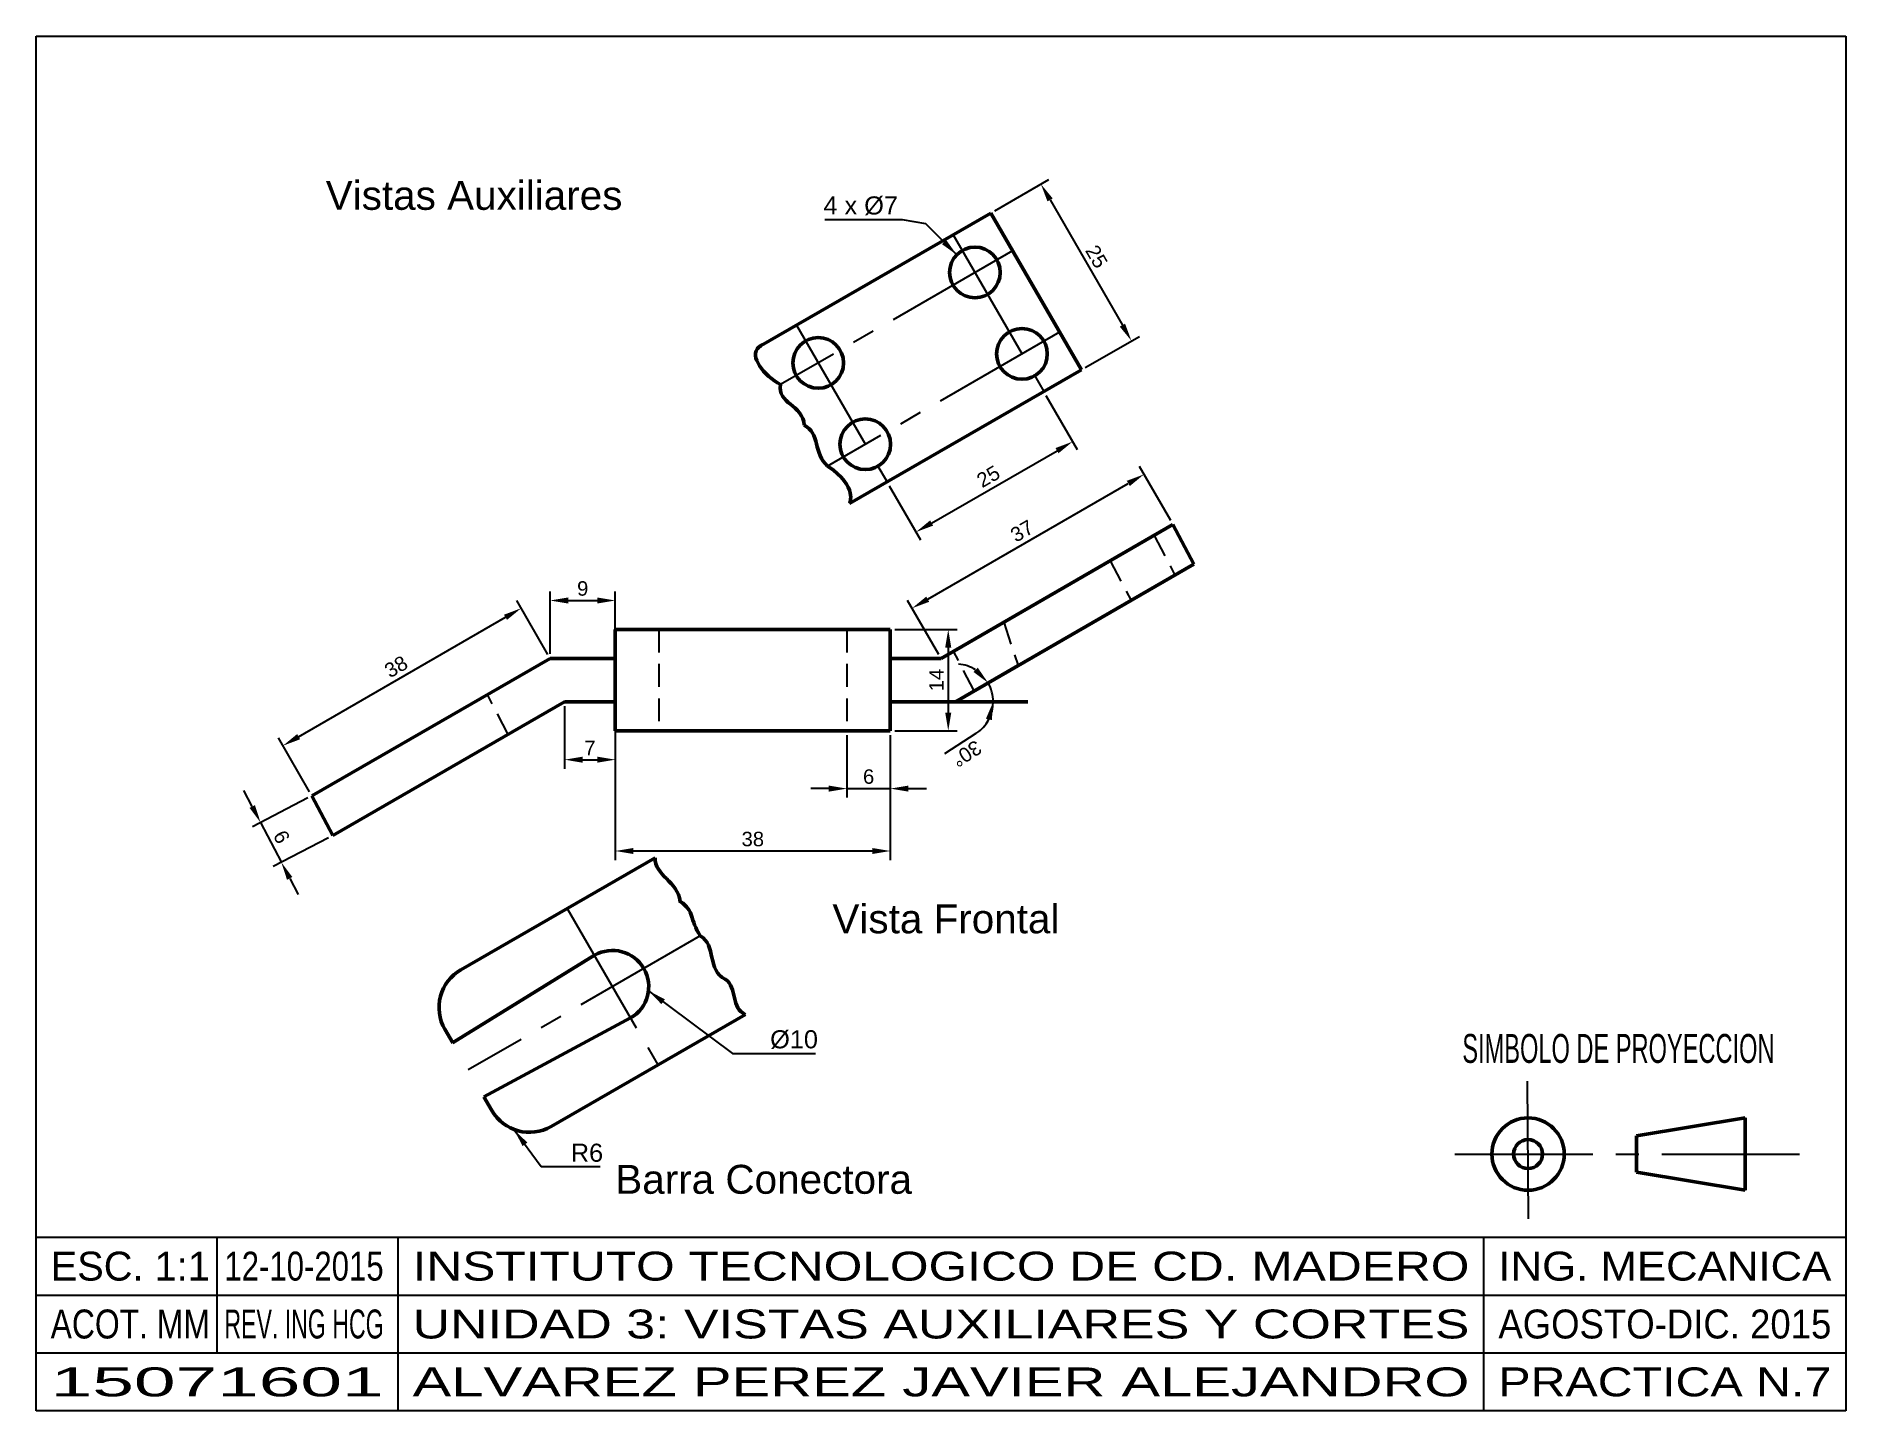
# Model space of a CAD drawing. Header units: millimetres. Extents: x 0 to 250, y 0 to 190.
import ezdxf
from ezdxf.enums import TextEntityAlignment as Align

# ---------------------------------------------------------------- set-up
doc = ezdxf.new("R2010")
doc.units = ezdxf.units.MM
doc.linetypes.add('CENTER2', pattern=[28.575, 19.05, -3.175, 3.175, -3.175])
doc.linetypes.add('HIDDEN2', pattern=[4.7625, 3.175, -1.5875])
doc.layers.get('0').update_dxf_attribs({"lineweight": 50})
for name, color, linetype in [('COTAS', 1, 'Continuous'), ('EJES', 4, 'CENTER2'), ('OCULTA', 3, 'HIDDEN2'), ('recuadro', 5, 'Continuous'), ('TEXTOS', 6, 'Continuous')]:
    doc.layers.add(name, color=color, linetype=linetype)
doc.styles.get("Standard").update_dxf_attribs({"font": 'ARIAL.TTF'})
doc.dimstyles.new('ISO-25', dxfattribs={"dimtxt": 2, "dimasz": 2.5, "dimexe": 1.25, "dimexo": 0.625, "dimtad": 1, "dimdec": 0, "dimtxsty": 'Standard', "dimcen": 2.5, "dimadec": 0, "dimazin": 0, "dimtfac": 1, "dimtdec": 0, "dimtmove": 0, "dimatfit": 3, "dimfxl": 1, "dimarcsym": 0})

# ---------------------------------------------------------------- blocks, each defined once
blk = doc.blocks.new('*D1')
at = {"layer": 'COTAS', "color": 0, "lineweight": -2, "transparency": 16777216}
for p, q in [((70.69, 104.54), (66.38, 112.01)), ((36.26, 93.18), (64.83, 109.68)), ((37.78, 85.54), (33.47, 93.01))]:
    blk.add_line(p, q, dxfattribs=at)
at = {"layer": 'COTAS', "color": 0, "transparency": 16777216}
for points in [[(64.63, 110.04), (65.04, 109.32), (67, 110.93)], [(36.05, 93.54), (36.46, 92.82), (34.09, 91.93)]]:
    blk.add_solid(points, dxfattribs=at)
at = {"layer": 'Defpoints', "color": 0, "transparency": 16777216}
for p in [(67, 110.93), (71, 104), (38.09, 85)]:
    blk.add_point(p, dxfattribs=at)
at = {"layer": 'COTAS', "color": 0, "transparency": 16777216, "insert": (49.72, 102.85), "char_height": 2, "attachment_point": 5, "rotation": 30}
blk.add_mtext('38', dxfattribs=at)
blk = doc.blocks.new('*D3')
at = {"layer": 'COTAS', "color": 0, "lineweight": -2, "transparency": 16777216}
for p, q in [((29.85, 83.52), (28.69, 85.74)), ((37.54, 84.71), (29.89, 80.73)), ((31, 81.31), (33.87, 75.81)), ((40.4, 79.21), (32.76, 75.23)), ((35.02, 73.59), (36.18, 71.37))]:
    blk.add_line(p, q, dxfattribs=at)
at = {"layer": 'COTAS', "color": 0, "transparency": 16777216}
for points in [[(30.22, 83.72), (29.48, 83.33), (31, 81.31)], [(35.39, 73.78), (34.65, 73.4), (33.87, 75.81)]]:
    blk.add_solid(points, dxfattribs=at)
at = {"layer": 'Defpoints', "color": 0, "transparency": 16777216}
for p in [(38.09, 85), (40.96, 79.5), (33.87, 75.81)]:
    blk.add_point(p, dxfattribs=at)
at = {"layer": 'COTAS', "color": 0, "transparency": 16777216, "insert": (33.9, 79.32), "char_height": 2, "attachment_point": 5, "rotation": 297.5238}
blk.add_mtext('6', dxfattribs=at)
blk = doc.blocks.new('*D4')
at = {"layer": 'COTAS', "color": 0, "lineweight": -2, "transparency": 16777216}
for p, q in [((73, 97.38), (73, 88.75)), ((80, 97.38), (80, 88.75)), ((75.5, 90), (77.5, 90))]:
    blk.add_line(p, q, dxfattribs=at)
at = {"layer": 'COTAS', "color": 0, "transparency": 16777216}
for points in [[(75.5, 90.42), (75.5, 89.58), (73, 90)], [(77.5, 90.42), (77.5, 89.58), (80, 90)]]:
    blk.add_solid(points, dxfattribs=at)
at = {"layer": 'Defpoints', "color": 0, "transparency": 16777216}
for p in [(73, 98), (80, 98), (80, 90)]:
    blk.add_point(p, dxfattribs=at)
at = {"layer": 'COTAS', "color": 0, "transparency": 16777216, "insert": (76.5, 91.62), "char_height": 2, "attachment_point": 5}
blk.add_mtext('7', dxfattribs=at)
blk = doc.blocks.new('*D5')
at = {"layer": 'COTAS', "color": 0, "lineweight": -2, "transparency": 16777216}
for p, q in [((71, 104.62), (71, 113.25)), ((80, 104.62), (80, 113.25)), ((73.5, 112), (77.5, 112))]:
    blk.add_line(p, q, dxfattribs=at)
at = {"layer": 'COTAS', "color": 0, "transparency": 16777216}
for points in [[(73.5, 112.42), (73.5, 111.58), (71, 112)], [(77.5, 112.42), (77.5, 111.58), (80, 112)]]:
    blk.add_solid(points, dxfattribs=at)
at = {"layer": 'Defpoints', "color": 0, "transparency": 16777216}
for p in [(80, 112), (71, 104), (80, 104)]:
    blk.add_point(p, dxfattribs=at)
at = {"layer": 'COTAS', "color": 0, "transparency": 16777216, "insert": (75.5, 113.65), "char_height": 2, "attachment_point": 5}
blk.add_mtext('9', dxfattribs=at)
blk = doc.blocks.new('*D7')
at = {"layer": 'COTAS', "color": 0, "lineweight": -2, "transparency": 16777216}
for p, q in [((112, 93.38), (112, 84.75)), ((118, 93.38), (118, 84.75)), ((109.5, 86), (107, 86)), ((112, 86), (118, 86)), ((120.5, 86), (123, 86))]:
    blk.add_line(p, q, dxfattribs=at)
at = {"layer": 'COTAS', "color": 0, "transparency": 16777216}
for points in [[(109.5, 86.42), (109.5, 85.58), (112, 86)], [(120.5, 86.42), (120.5, 85.58), (118, 86)]]:
    blk.add_solid(points, dxfattribs=at)
at = {"layer": 'Defpoints', "color": 0, "transparency": 16777216}
for p in [(112, 94), (118, 94), (118, 86)]:
    blk.add_point(p, dxfattribs=at)
at = {"layer": 'COTAS', "color": 0, "transparency": 16777216, "insert": (115, 87.65), "char_height": 2, "attachment_point": 5}
blk.add_mtext('6', dxfattribs=at)
blk = doc.blocks.new('*D9')
at = {"layer": 'COTAS', "color": 0, "lineweight": -2, "transparency": 16777216}
for p, q in [((80, 93.38), (80, 76.12)), ((118, 92.75), (118, 76.12)), ((82.5, 77.38), (115.5, 77.38))]:
    blk.add_line(p, q, dxfattribs=at)
at = {"layer": 'COTAS', "color": 0, "transparency": 16777216}
for points in [[(82.5, 77.79), (82.5, 76.96), (80, 77.38)], [(115.5, 77.79), (115.5, 76.96), (118, 77.38)]]:
    blk.add_solid(points, dxfattribs=at)
at = {"layer": 'Defpoints', "color": 0, "transparency": 16777216}
for p in [(80, 94), (118, 93.38), (118, 77.38)]:
    blk.add_point(p, dxfattribs=at)
at = {"layer": 'COTAS', "color": 0, "transparency": 16777216, "insert": (99, 79.02), "char_height": 2, "attachment_point": 5}
blk.add_mtext('38', dxfattribs=at)
blk = doc.blocks.new('*D10')
at = {"layer": 'COTAS', "color": 0, "lineweight": -2, "transparency": 16777216}
for p, q in [((118.62, 108), (127.25, 108)), ((126, 105.5), (126, 96.5)), ((118.62, 94), (127.25, 94))]:
    blk.add_line(p, q, dxfattribs=at)
at = {"layer": 'COTAS', "color": 0, "transparency": 16777216}
for points in [[(125.58, 105.5), (126.42, 105.5), (126, 108)], [(125.58, 96.5), (126.42, 96.5), (126, 94)]]:
    blk.add_solid(points, dxfattribs=at)
at = {"layer": 'Defpoints', "color": 0, "transparency": 16777216}
for p in [(118, 108), (118, 94), (126, 94)]:
    blk.add_point(p, dxfattribs=at)
at = {"layer": 'COTAS', "color": 0, "transparency": 16777216, "insert": (124.37, 101), "char_height": 2, "attachment_point": 5, "rotation": 90}
blk.add_mtext('14', dxfattribs=at)
blk = doc.blocks.new('*D11')
at = {"layer": 'COTAS', "color": 0, "lineweight": -2, "transparency": 16777216}
for p, q in [((156.73, 123.04), (152.42, 130.51)), ((123.17, 112.18), (150.88, 128.18)), ((124.69, 104.54), (120.38, 112.01))]:
    blk.add_line(p, q, dxfattribs=at)
at = {"layer": 'COTAS', "color": 0, "transparency": 16777216}
for points in [[(150.67, 128.54), (151.09, 127.82), (153.04, 129.43)], [(122.96, 112.54), (123.37, 111.82), (121, 110.93)]]:
    blk.add_solid(points, dxfattribs=at)
at = {"layer": 'Defpoints', "color": 0, "transparency": 16777216}
for p in [(153.04, 129.43), (157.04, 122.5), (125, 104)]:
    blk.add_point(p, dxfattribs=at)
at = {"layer": 'COTAS', "color": 0, "transparency": 16777216, "insert": (136.2, 121.6), "char_height": 2, "attachment_point": 5, "rotation": 30}
blk.add_mtext('37', dxfattribs=at)
blk = doc.blocks.new('*D12')
at = {"layer": 'COTAS', "color": 0, "lineweight": -2, "transparency": 16777216}
for p, q in [((139.5, 140.35), (143.82, 132.88)), ((123.71, 122.71), (141.03, 132.71)), ((117.85, 127.85), (122.16, 120.38))]:
    blk.add_line(p, q, dxfattribs=at)
at = {"layer": 'COTAS', "color": 0, "transparency": 16777216}
for points in [[(140.82, 133.07), (141.23, 132.35), (143.19, 133.96)], [(123.5, 123.07), (123.91, 122.35), (121.54, 121.46)]]:
    blk.add_solid(points, dxfattribs=at)
at = {"layer": 'Defpoints', "color": 0, "transparency": 16777216}
for p in [(139.19, 140.89), (143.19, 133.96), (117.54, 128.39)]:
    blk.add_point(p, dxfattribs=at)
at = {"layer": 'COTAS', "color": 0, "transparency": 16777216, "insert": (131.54, 129.14), "char_height": 2, "attachment_point": 5, "rotation": 30}
blk.add_mtext('25', dxfattribs=at)
blk = doc.blocks.new('*D13')
at = {"layer": 'COTAS', "color": 0, "lineweight": -2, "transparency": 16777216}
for p, q in [((132.43, 165.85), (139.9, 170.17)), ((140.06, 167.38), (150.06, 150.06)), ((144.93, 144.2), (152.4, 148.51))]:
    blk.add_line(p, q, dxfattribs=at)
at = {"layer": 'COTAS', "color": 0, "transparency": 16777216}
for points in [[(140.43, 167.58), (139.7, 167.17), (138.81, 169.54)], [(150.43, 150.26), (149.7, 149.85), (151.31, 147.89)]]:
    blk.add_solid(points, dxfattribs=at)
at = {"layer": 'Defpoints', "color": 0, "transparency": 16777216}
for p in [(131.89, 165.54), (151.31, 147.89), (144.39, 143.89)]:
    blk.add_point(p, dxfattribs=at)
at = {"layer": 'COTAS', "color": 0, "transparency": 16777216, "insert": (146.49, 159.54), "char_height": 2, "attachment_point": 5, "rotation": 300}
blk.add_mtext('25', dxfattribs=at)
blk = doc.blocks.new('*D15')
at = {"layer": 'COTAS', "color": 0, "lineweight": -2, "transparency": 16777216}
blk.add_line((129.82, 93.61), (125.47, 90.81), dxfattribs=at)
for start, end in [(57.7256, 85.4513), (360, 30), (302.7342, 360), (304.5487, 332.2744)]:
    blk.add_arc((127, 98), 5.22, start, end, dxfattribs=at)
at = {"layer": 'COTAS', "color": 0, "transparency": 16777216}
for points in [[(130.09, 102.7), (129.49, 102.12), (131.52, 100.61)], [(131.21, 95.67), (132.02, 95.47), (132.22, 98)]]:
    blk.add_solid(points, dxfattribs=at)
at = {"layer": 'Defpoints', "color": 0, "transparency": 16777216}
for p in [(135.66, 103), (127, 98), (127, 98), (131.9, 99.78), (137, 98)]:
    blk.add_point(p, dxfattribs=at)
at = {"layer": 'COTAS', "color": 0, "transparency": 16777216, "insert": (128.54, 90.83), "char_height": 2, "attachment_point": 5, "rotation": 212.7342}
blk.add_mtext('30°', dxfattribs=at)

msp = doc.modelspace()

# ---------------------------------------------------------------- linework, layer by layer
for p, q in [((131.89, 165.54), (99.84, 147.04)), ((144.39, 143.89), (131.89, 165.54)), ((112.34, 125.39), (144.39, 143.89)), ((125, 104), (157.04, 122.5)), ((157.04, 122.5), (159.91, 117)), ((127, 98), (159.91, 117)), ((80, 108), (80, 94)), ((118, 108), (80, 108)), ((118, 94), (118, 108)), ((71, 104), (38.09, 85)), ((80, 104), (71, 104)), ((118, 104), (125, 104)), ((127, 98), (135.66, 103)), ((73, 98), (40.96, 79.5)), ((80, 98), (73, 98)), ((118, 98), (127, 98)), ((127, 98), (137, 98)), ((80, 94), (118, 94)), ((40.96, 79.5), (38.09, 85)), ((85.5, 76.45), (58.65, 60.95)), ((77.12, 62.96), (57.52, 50.87)), ((56.45, 52.75), (57.54, 50.88)), ((82.12, 54.3), (61.85, 43.41)), ((71.15, 39.3), (98, 54.8)), ((61.85, 43.41), (62.95, 41.5)), ((221.1, 37.99), (236.1, 40.49)), ((236.1, 30.49), (236.1, 40.49)), ((221.1, 32.99), (221.1, 37.99)), ((221.1, 35.49), (221.1, 32.99)), ((236.1, 35.49), (236.1, 30.49)), ((221.1, 32.99), (236.1, 30.49))]:
    msp.add_line(p, q)
for centre, radius in [((129.69, 157.34), 3.5), ((108.04, 144.84), 3.5), ((136.19, 146.09), 3.5), ((114.54, 133.59), 3.5), ((206.1, 35.49), 5), ((206.1, 35.49), 2)]:
    msp.add_circle(centre, radius)
for centre, radius, start, end in [((79.62, 58.63), 5, 300, 120), ((61.65, 55.75), 6, 120, 210), ((68.15, 44.5), 6, 210, 300)]:
    msp.add_arc(centre, radius, start, end)
for points, knots in [([(102.84, 141.84), (100.51, 143.07), (98.22, 146.04), (100.16, 147.28), (100.34, 147.39)], [0, 0, 0, 0, 6, 6.609964, 6.609964, 6.609964, 6.609964]), ([(85.5, 76.45), (85.43, 73.99), (88.67, 73.2), (88.98, 70.31), (88.98, 70.28)], [0, 0, 0, 0, 7.004325, 7.096922, 7.096922, 7.096922, 7.096922])]:
    msp.add_open_spline(points, degree=3, knots=knots)
for points in [[(106.09, 136.22), (105.98, 139.08), (102.3, 139.21), (102.84, 141.84)], [(109.34, 130.59), (107.34, 132.26), (108.34, 135.19), (106.09, 136.22)], [(109.34, 130.59), (113.64, 127.68), (112.34, 125.39), (112.34, 125.39)], [(91.75, 65.63), (90.26, 67.96), (90.95, 69.13), (88.98, 70.38)], [(91.75, 65.63), (94, 64.4), (92.64, 60.9), (95.2, 59.65)], [(98, 54.8), (95.95, 55.55), (96.91, 58.51), (95.2, 59.65)]]:
    msp.add_open_spline(points, degree=3)
at = {"layer": 'EJES'}
for p, q in [((126.69, 162.54), (139.19, 140.89)), ((134.89, 160.34), (102.84, 141.84)), ((105.04, 150.04), (117.54, 128.39)), ((141.39, 149.09), (109.34, 130.59)), ((73.37, 69.45), (85.87, 47.8)), ((91.75, 65.63), (59.7, 47.13)), ((206, 45.58), (206.1, 26)), ((196, 35.49), (246.1, 35.49))]:
    msp.add_line(p, q, dxfattribs=at)
at = {"layer": 'OCULTA'}
for p, q in [((154.44, 121), (157.31, 115.5)), ((148.38, 117.5), (151.25, 112)), ((86, 108), (86, 94)), ((112, 108), (112, 94)), ((133.66, 109), (135.66, 103)), ((129.6, 99.5), (126.73, 105)), ((65.21, 93.5), (62.34, 99))]:
    msp.add_line(p, q, dxfattribs=at)
at = {"layer": 'recuadro'}
for p, q in [((0, 0), (0, 190)), ((0, 190), (250, 190)), ((250, 190), (250, 0)), ((0, 24), (250, 24)), ((25, 8), (25, 24)), ((50, 0), (50, 24)), ((200, 0), (200, 24)), ((0, 16), (250, 16)), ((0, 8), (250, 8)), ((250, 0), (0, 0)), ((50, 0), (50, 0)), ((50, 0), (50, 0))]:
    msp.add_line(p, q, dxfattribs=at)

# ---------------------------------------------------------------- texts
at = {"layer": 'COTAS', "char_height": 2.5}
for s, insert, attachment_point in [('4 x %%C7', (119.05, 165.26), 9), ('%%C10', (101.4, 50.01), 7), ('R6', (73.86, 34.39), 7)]:
    msp.add_mtext(s, dxfattribs=dict(at, insert=insert, attachment_point=attachment_point))
at = {"layer": 'TEXTOS'}
for s, width, p, p2 in [('SIMBOLO DE PROYECCION', 0.583692, (197.02, 48.09), (240.15, 48.09)), ('ESC. 1:1', 0.983773, (2, 18), (24, 18)), ('12-10-2015', 0.769664, (26, 18), (48, 18)), ('INSTITUTO TECNOLOGICO DE CD. MADERO', 1.227862, (52, 18), (198, 18)), ('ING. MECANICA', 1.08126, (202, 18), (248, 18)), ('ACOT. MM', 0.787479, (2, 10), (24, 10)), ('REV. ING HCG', 0.571439, (26, 10), (48, 10)), ('UNIDAD 3: VISTAS AUXILIARES Y CORTES', 1.284637, (52, 10), (198, 10)), ('AGOSTO-DIC. 2015', 0.903241, (202, 10), (248, 10)), ('15071601', 1.850198, (2, 2), (48, 2)), ('ALVAREZ PEREZ JAVIER ALEJANDRO', 1.433443, (52, 2), (198, 2)), ('PRACTICA N.7', 1.194742, (202, 2), (248, 2))]:
    msp.add_text(s, height=4, dxfattribs=dict(at, width=width)).set_placement(p, p2, align=Align.FIT)
at = {"layer": 'TEXTOS', "char_height": 4, "attachment_point": 1}
for s, insert in [('Vistas Auxiliares', (40, 170)), ('Vista Frontal', (110, 70)), ('Barra Conectora', (80, 34))]:
    msp.add_mtext(s, dxfattribs=dict(at, insert=insert))

# ---------------------------------------------------------------- dimensions: what is measured, and where the dimension line sits
at = {"layer": 'COTAS'}
for p1, p2, distance, picture, middle in [((131.89, 165.54), (144.39, 143.89), 8, '*D13', (146.49, 159.54)), ((117.54, 128.39), (139.19, 140.89), -8, '*D12', (131.54, 129.14)), ((125, 104), (157.04, 122.5), 8, '*D11', (136.2, 121.6)), ((38.09, 85), (71, 104), 8, '*D1', (49.72, 102.85)), ((73, 98), (80, 98), -8, '*D4', (76.5, 91.62)), ((38.09, 85), (40.96, 79.5), -7.99, '*D3', (33.9, 79.32))]:
    dim = msp.add_aligned_dim(p1=p1, p2=p2, distance=distance, dimstyle='ISO-25', dxfattribs=at)
    dim.commit()
    dim.dimension.update_dxf_attribs({"geometry": picture, "text_midpoint": middle})
for base, p1, p2, picture, middle in [((80, 112), (71, 104), (80, 104), '*D5', (75.5, 113.65)), ((118, 77.38), (80, 94), (118, 93.38), '*D9', (99, 79.02)), ((118, 86), (112, 94), (118, 94), '*D7', (115, 87.65))]:
    dim = msp.add_linear_dim(base=base, p1=p1, p2=p2, dimstyle='ISO-25', dxfattribs=at)
    dim.commit()
    dim.dimension.update_dxf_attribs({"geometry": picture, "text_midpoint": middle})
dim = msp.add_linear_dim(base=(126, 94), p1=(118, 108), p2=(118, 94), angle=90, dimstyle='ISO-25', dxfattribs=at)
dim.commit()
dim.dimension.update_dxf_attribs({"geometry": '*D10', "text_midpoint": (124.37, 101)})
dim = msp.add_angular_dim_2l(base=(131.9, 99.78), line1=((127, 98), (135.66, 103)), line2=((127, 98), (137, 98)), dimstyle='ISO-25', dxfattribs=at)
dim.commit()
dim.dimension.update_dxf_attribs({"geometry": '*D15', "text_midpoint": (128.54, 90.83)})

# ---------------------------------------------------------------- leaders
at = {"layer": 'COTAS', "annotation_type": 0, "has_hookline": 1}
for points, hookline_direction, text_width in [([(127.19, 159.77), (122.92, 164.06), (119.67, 164.63)], 1, 10.09), ([(84.61, 58.04), (96.21, 49.38), (100.77, 49.38)], 0, 6.29), ([(66.04, 38.85), (69.77, 33.76), (73.24, 33.76)], 0, 4.03)]:
    msp.add_leader(points, dimstyle='ISO-25', dxfattribs=dict(at, hookline_direction=hookline_direction, text_width=text_width))

doc.saveas('drawing.dxf')
